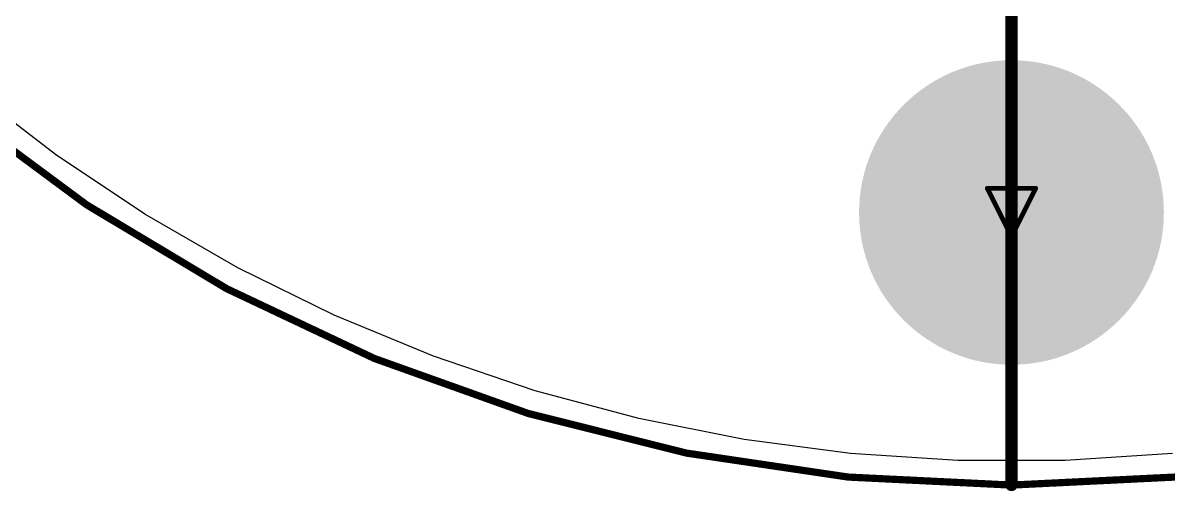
# Model space of a CAD drawing. Header units: inches. Extents: x -18 to 345, y -18 to 43.
# Drawn here: x -10.39 to 1.65, y -17.56 to -12.64 of the extents above; entities that cross this region are included whole.
import ezdxf

# ---------------------------------------------------------------- set-up
doc = ezdxf.new("R2010")
doc.units = ezdxf.units.IN
for name, color, linetype in [('Board Outline', 216, 'Continuous'), ('Bottom Layer', 5, 'Continuous'), ('Bottom Solder', 6, 'Continuous'), ('Drill Drawing', 1, 'Continuous'), ('Mechanical 1', 6, 'Continuous'), ('Multi-Layer', 9, 'Continuous'), ('Pad Holes', 156, 'Continuous'), ('Top Layer', 1, 'Continuous'), ('Top Solder', 216, 'Continuous')]:
    doc.layers.add(name, color=color, linetype=linetype)

msp = doc.modelspace()

# ---------------------------------------------------------------- hatches: boundary and pattern name
at = {"layer": 'Bottom Layer'}
h = msp.add_hatch(color=5, dxfattribs=at)
edge = h.paths.add_edge_path()
edge.add_arc((0, -14.632), 1.5, 0, 360)
at = {"layer": 'Bottom Solder'}
h = msp.add_hatch(color=6, dxfattribs=at)
edge = h.paths.add_edge_path()
edge.add_arc((0, -14.632), 1.602, 0, 360)
at = {"layer": 'Multi-Layer'}
h = msp.add_hatch(color=9, dxfattribs=at)
edge = h.paths.add_edge_path()
edge.add_arc((0, -14.632), 1.5, 0, 360)
at = {"layer": 'Pad Holes'}
h = msp.add_hatch(color=7, dxfattribs=at)
edge = h.paths.add_edge_path()
edge.add_arc((0, -14.632), 1, 0, 360)
at = {"layer": 'Top Layer'}
h = msp.add_hatch(color=1, dxfattribs=at)
edge = h.paths.add_edge_path()
edge.add_arc((0, -14.632), 1.5, 0, 360)
at = {"layer": 'Top Solder'}
h = msp.add_hatch(color=216, dxfattribs=at)
edge = h.paths.add_edge_path()
edge.add_arc((0, -14.632), 1.602, 0, 360)

# ---------------------------------------------------------------- linework, layer by layer
at = {"layer": 'Board Outline'}
msp.add_lwpolyline([(17.5, 0, 0.076, 0.076, 1), (-17.5, 0, 0.076, 0.076, 1)], format="xyseb", close=True, dxfattribs=at)
at = {"layer": 'Bottom Layer'}
for p, q in [((-10.048, -14.022), (-10.943, -13.335)), ((-9.109, -14.649), (-10.048, -14.022)), ((-8.132, -15.213), (-9.109, -14.649)), ((-7.119, -15.713), (-8.132, -15.213)), ((-6.076, -16.145), (-7.119, -15.713)), ((-5.008, -16.507), (-6.076, -16.145)), ((-3.917, -16.8), (-5.008, -16.507)), ((-2.81, -17.02), (-3.917, -16.8)), ((-1.691, -17.167), (-2.81, -17.02)), ((-0.564, -17.241), (-1.691, -17.167)), ((1.691, -17.167), (0.564, -17.241)), ((0, -17.241), (-0.564, -17.241)), ((0.564, -17.241), (0, -17.241))]:
    msp.add_line(p, q, dxfattribs=at)
at = {"layer": 'Drill Drawing'}
for points in [[(-0.254, -14.378, 0.0508, 0.0508, 0), (0.254, -14.378, 0.0508, 0.0508, 0)], [(-0.254, -14.378, 0.0508, 0.0508, 0), (0, -14.886, 0.0508, 0.0508, 0)], [(0, -14.886, 0.0508, 0.0508, 0), (0.254, -14.378, 0.0508, 0.0508, 0)]]:
    msp.add_lwpolyline(points, format="xyseb", dxfattribs=at)
for points in [[(-0.267, -14.378, 0.0254, 0.0254, 1), (-0.241, -14.378, 0.0254, 0.0254, 1)], [(-0.267, -14.378, 0.0254, 0.0254, 1), (-0.241, -14.378, 0.0254, 0.0254, 1)], [(0.241, -14.378, 0.0254, 0.0254, 1), (0.267, -14.378, 0.0254, 0.0254, 1)], [(0.241, -14.378, 0.0254, 0.0254, 1), (0.267, -14.378, 0.0254, 0.0254, 1)], [(-0.013, -14.886, 0.0254, 0.0254, 1), (0.013, -14.886, 0.0254, 0.0254, 1)], [(-0.013, -14.886, 0.0254, 0.0254, 1), (0.013, -14.886, 0.0254, 0.0254, 1)]]:
    msp.add_lwpolyline(points, format="xyseb", close=True, dxfattribs=at)
at = {"layer": 'Mechanical 1'}
msp.add_lwpolyline([(0, -17.5, 0.127, 0.127, 0), (0, 0, 0.127, 0.127, 0)], format="xyseb", dxfattribs=at)
msp.add_lwpolyline([(-0.032, -17.5, 0.0635, 0.0635, 1), (0.032, -17.5, 0.0635, 0.0635, 1)], format="xyseb", close=True, dxfattribs=at)
at = {"layer": 'Top Layer'}
for p, q in [((-10.048, -14.022), (-10.943, -13.335)), ((-9.109, -14.649), (-10.048, -14.022)), ((-8.132, -15.213), (-9.109, -14.649)), ((-7.119, -15.713), (-8.132, -15.213)), ((-6.076, -16.145), (-7.119, -15.713)), ((-5.008, -16.507), (-6.076, -16.145)), ((-3.917, -16.8), (-5.008, -16.507)), ((-2.81, -17.02), (-3.917, -16.8)), ((-1.691, -17.167), (-2.81, -17.02)), ((-0.564, -17.241), (-1.691, -17.167)), ((1.691, -17.167), (0.564, -17.241)), ((0, -17.241), (-0.564, -17.241)), ((0.564, -17.241), (0, -17.241))]:
    msp.add_line(p, q, dxfattribs=at)

doc.saveas('drawing.dxf')
